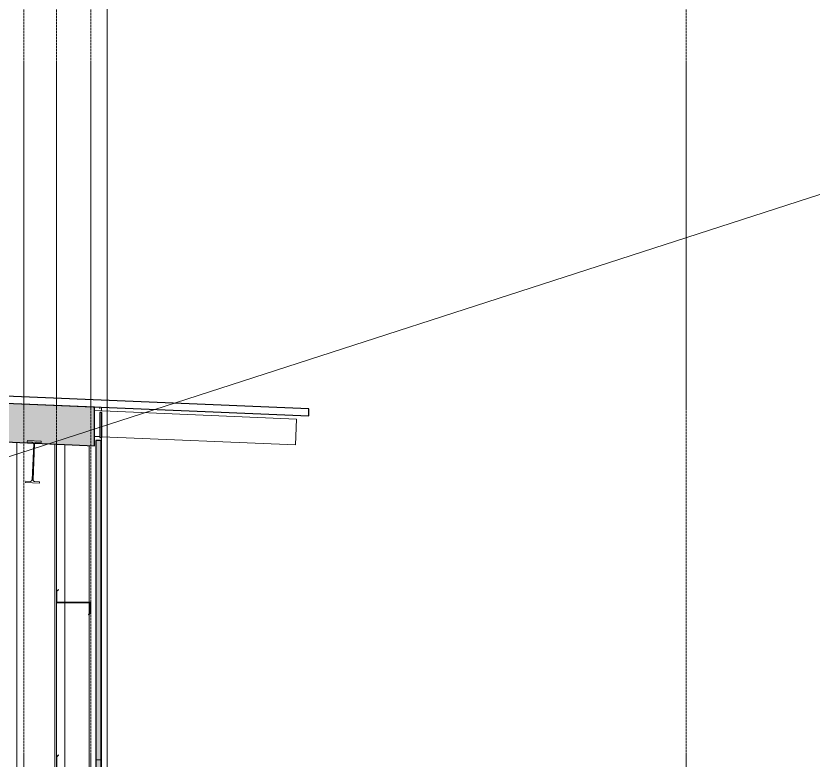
# Model space of a CAD drawing. Header units: inches. Extents: x -23445 to -52, y -314 to 853.
# Drawn here: x -11264.7 to -11032.5, y 243.6 to 460.5 of the extents above; entities that cross this region are included whole.
import ezdxf

# ---------------------------------------------------------------- set-up
doc = ezdxf.new("R2010")
doc.units = ezdxf.units.IN
doc.header["$MEASUREMENT"] = 0
doc.linetypes.add('Grid Line 1_2_', pattern=[0.875, 0.5, -0.125, 0.125, -0.125])
for name, color, linetype, lineweight in [('A-ANNO-IDEN', 131, 'Continuous', 9), ('A-CLNG', 13, 'Continuous', 9), ('A-CLNG-PATT', 13, 'Continuous', 9), ('A-GLAZ-CWMG', 51, 'Continuous', 9), ('A-ROOF', 132, 'Continuous', 9), ('A-WALL', 113, 'Continuous', 9), ('A-WALL-PATT', 111, 'Continuous', 25), ('G-ANNO-SYMB', 111, 'Continuous', 9), ('I-WALL', 2, 'Continuous', 9), ('S-BEAM', 12, 'Continuous', 9), ('S-COLS', 52, 'Continuous', 9), ('S-GRID', 1, 'Continuous', 9)]:
    doc.layers.add(name, color=color, linetype=linetype, lineweight=lineweight)
pattern_1 = [(45, (22063.858, 65.275), (-19.007, 19.007), []), (45, (22063.858, 94.075), (-19.007, 19.007), [])]

# ---------------------------------------------------------------- blocks, each defined once
blk = doc.blocks.new('Rectangular Mullion - Profile_Polycarbonate_Upper and left-1528482-Building Section - North_South looking East _ Lounge')
at = {"layer": 'A-GLAZ-CWMG'}
for p, q in [((22372.68, 345.35), (22372.68, 346.47)), ((22372.68, 241.3), (22372.68, 337.63)), ((22369.06, 335.28), (22369.06, 289.55)), ((22369.06, 289.44), (22369.06, 286.15)), ((22369.06, 286), (22369.06, 241.3)), ((22369.06, 237.31), (22369.06, 196.3)), ((22372.68, 196.3), (22372.68, 237.31)), ((22372.68, 175.12), (22372.68, 176)), ((22369.06, 146.5), (22369.06, 144.87)), ((22372.68, 100.3), (22372.68, 148.4)), ((22369.06, 144.69), (22369.06, 100.3)), ((22369.06, 96.32), (22369.06, 51.55)), ((22372.68, 51.55), (22372.68, 96.32)), ((22369.06, 47.57), (22369.06, 0)), ((22372.68, 0), (22372.68, 47.57))]:
    blk.add_line(p, q, dxfattribs=at)
blk = doc.blocks.new('W-Wide Flange - W12X22-1533120-Building Section - North_South looking East _ Lounge')
at = {"layer": 'S-BEAM', "lineweight": 15}
for p, q in [((22351.1, 336.74), (22351.08, 336.32)), ((22351.08, 336.32), (22352.45, 336.26)), ((22355.13, 336.58), (22351.1, 336.74)), ((22352.94, 335.73), (22352.51, 325.31)), ((22352.77, 325.3), (22353.2, 335.72)), ((22353.74, 336.21), (22355.11, 336.15)), ((22355.11, 336.15), (22355.13, 336.58)), ((22350.61, 324.88), (22350.59, 324.45)), ((22350.59, 324.45), (22354.61, 324.29)), ((22351.98, 324.82), (22350.61, 324.88)), ((22354.63, 324.71), (22353.26, 324.77)), ((22354.61, 324.29), (22354.63, 324.71))]:
    blk.add_line(p, q, dxfattribs=at)
for centre, start, end in [((22352.43, 335.75), 357.6141, 87.6141), ((22353.72, 335.7), 87.6141, 177.6141), ((22352, 325.33), 267.6141, 357.6141), ((22353.28, 325.28), 177.6141, 267.6141)]:
    blk.add_arc(centre, 0.513, start, end, dxfattribs=at)
blk = doc.blocks.new('Girt_Z - 10_D-V104-Building Section - North_South looking East _ Lounge')
at = {"layer": 'S-BEAM'}
h = blk.add_hatch(dxfattribs=at)
h.set_pattern_fill('FP_38', color=256, style=0, pattern_type=2)
h.set_pattern_definition(pattern_1)
h.paths.add_polyline_path([(22368.98, 237.69), (22369.55, 238.17), (22369.55, 241.11), (22369.44, 241.11), (22369.44, 238.22), (22368.91, 237.77)], flags=0)
h.paths.add_polyline_path([(22359.55, 241.19), (22369.37, 241.19), (22369.37, 241.3), (22359.74, 241.3)], flags=0)
h.paths.add_polyline_path([(22359.55, 241.19), (22359.66, 241.37), (22359.66, 244.51), (22360.2, 244.96), (22360.13, 245.04), (22359.55, 244.56), (22359.55, 242.52)], flags=0)
at = {"layer": 'S-BEAM', "lineweight": 15}
for p, q in [((22360.13, 245.04), (22359.55, 244.56)), ((22359.55, 244.56), (22359.55, 241.19)), ((22359.66, 244.51), (22360.2, 244.96)), ((22359.66, 241.37), (22359.66, 244.51)), ((22360.2, 244.96), (22360.13, 245.04)), ((22359.55, 241.19), (22369.37, 241.19)), ((22369.37, 241.3), (22359.74, 241.3)), ((22369.44, 241.11), (22369.44, 238.22)), ((22369.55, 238.17), (22369.55, 241.11)), ((22369.44, 238.22), (22368.91, 237.77)), ((22368.91, 237.77), (22368.98, 237.69)), ((22368.98, 237.69), (22369.55, 238.17))]:
    blk.add_line(p, q, dxfattribs=at)
for centre, radius, start, end in [((22359.74, 241.38), 0.0782, 183.0424, 270), ((22369.37, 241.11), 0.187, 360, 90), ((22369.37, 241.11), 0.0782, 2.1227, 90)]:
    blk.add_arc(centre, radius, start, end, dxfattribs=at)
blk = doc.blocks.new('Girt_Z - 10_D-1241717-Building Section - North_South looking East _ Lounge')
at = {"layer": 'S-BEAM'}
h = blk.add_hatch(dxfattribs=at)
h.set_pattern_fill('FP_38', color=256, style=0, pattern_type=2)
h.set_pattern_definition(pattern_1)
h.paths.add_polyline_path([(22368.98, 285.94), (22369.55, 286.42), (22369.55, 289.36), (22369.44, 289.36), (22369.44, 286.47), (22368.91, 286.02)], flags=0)
h.paths.add_polyline_path([(22359.55, 289.44), (22369.37, 289.44), (22369.37, 289.55), (22359.74, 289.55)], flags=0)
h.paths.add_polyline_path([(22359.55, 289.44), (22359.66, 289.62), (22359.66, 292.76), (22360.2, 293.21), (22360.13, 293.29), (22359.55, 292.81), (22359.55, 291.35)], flags=0)
at = {"layer": 'S-BEAM', "lineweight": 15}
for p, q in [((22360.13, 293.29), (22359.55, 292.81)), ((22359.55, 292.81), (22359.55, 289.44)), ((22359.66, 292.76), (22360.2, 293.21)), ((22359.66, 289.62), (22359.66, 292.76)), ((22360.2, 293.21), (22360.13, 293.29)), ((22359.55, 289.44), (22369.37, 289.44)), ((22369.37, 289.55), (22359.74, 289.55)), ((22369.44, 289.36), (22369.44, 286.47)), ((22369.55, 286.42), (22369.55, 289.36)), ((22369.44, 286.47), (22368.91, 286.02)), ((22368.91, 286.02), (22368.98, 285.94)), ((22368.98, 285.94), (22369.55, 286.42))]:
    blk.add_line(p, q, dxfattribs=at)
for centre, radius, start, end in [((22359.74, 289.63), 0.0782, 183.0424, 270), ((22369.37, 289.36), 0.187, 360, 90), ((22369.37, 289.36), 0.0782, 2.1227, 90)]:
    blk.add_arc(centre, radius, start, end, dxfattribs=at)
blk = doc.blocks.new('Dimension Lumber - 5_5 x 7_5 Glulam-1529169-Building Section - North_South looking East _ Lounge')
at = {"layer": 'S-BEAM'}
for p, q in [((22370.68, 345.44), (22429.52, 342.98)), ((22429.52, 342.98), (22429.21, 335.49)), ((22370.68, 337.93), (22372.18, 337.87)), ((22372.8, 337.84), (22429.21, 335.49))]:
    blk.add_line(p, q, dxfattribs=at)

msp = doc.modelspace()

# ---------------------------------------------------------------- hatches: boundary and pattern name
at = {"layer": 'A-CLNG-PATT'}
h = msp.add_hatch(dxfattribs=at)
h.set_pattern_fill('FP_37', color=256, style=0, pattern_type=2)
h.set_pattern_definition([(161.57, (22064.818, 66.235), (-7.6802237, -0.0009796), [0, -54.643, 6.067, 0]), (18.43, (22062.898, 66.235), (-7.6802237, 0.0009796), [0, -54.643, 6.067, 0]), (108.43, (22064.818, 66.235), (3.8382953, -19.20136532), [18.211, -42.499]), (71.57, (22062.898, 66.235), (3.8382953, 19.20136532), [18.211, -42.499])])
h.paths.add_polyline_path([(-11241.83102, 335.21711), (-11241.83102, 346.47687), (-12477.45602, 397.96125), (-12477.45602, 386.70148), (-11256.40737, 335.82446)], flags=0)
at = {"layer": 'A-WALL-PATT', "lineweight": 9}
h = msp.add_hatch(dxfattribs=at)
h.set_pattern_fill('FP_42', color=256, style=0, pattern_type=2)
h.set_pattern_definition([(90, (22233.678, 0), (-19.685, 1e-15), [])])
h.paths.add_polyline_path([(-11375.20902, 2.244), (-11264.95602, 2.244), (-11264.95602, 47.6976), (-11375.20902, 47.6976)], flags=0)
h.paths.add_polyline_path([(-11252.95602, 2.244), (-11243.45302, 2.244), (-11243.45302, 47.57168), (-11252.95602, 47.57168), (-11252.95602, 37.45175)], flags=0)
h.paths.add_polyline_path([(-11243.45302, 51.55469), (-11243.45302, 96.32031), (-11252.95602, 96.32031), (-11252.95602, 51.55469)], flags=0)
h.paths.add_polyline_path([(-11264.95602, 55.0524), (-11264.95602, 96.3226), (-11375.20902, 96.3226), (-11375.20902, 55.0524), (-11275.77425, 55.0524)], flags=0)
h.paths.add_polyline_path([(-11243.45302, 100.30332), (-11243.45302, 144.6875), (-11252.76855, 144.6875), (-11252.76855, 144.79688), (-11243.45302, 144.8695), (-11243.45302, 146.5), (-11252.84664, 146.5), (-11252.84664, 144.87213), (-11252.95602, 144.79688), (-11252.95602, 100.30332)], flags=0)
h.paths.add_polyline_path([(-11275.77425, 103.6774), (-11264.95602, 103.6774), (-11264.95602, 141.18978), (-11375.20902, 141.18978), (-11375.20902, 103.6774), (-11353.24175, 103.6774)], flags=0)
h.paths.add_polyline_path([(-11353.24175, 148.54459), (-11264.95602, 148.54459), (-11264.95602, 189.43978), (-11375.20902, 189.43978), (-11375.20902, 148.54459)], flags=0)
h.paths.add_polyline_path([(-11252.80443, 196.29688), (-11243.45302, 196.3125), (-11243.45302, 237.31387), (-11252.95602, 237.31387), (-11252.95596, 196.3125), (-11252.38143, 196.79459), (-11252.31112, 196.7108), (-11252.7858, 196.3125)], flags=0)
h.paths.add_polyline_path([(-11275.77425, 196.79459), (-11264.95602, 196.79459), (-11264.95602, 237.68978), (-11375.20902, 237.68978), (-11375.20902, 196.79459), (-11353.24175, 196.79459)], flags=0)
h.paths.add_polyline_path([(-11252.89079, 241.29688), (-11243.45302, 241.29688), (-11243.53055, 285.93978), (-11243.60086, 286.02357), (-11243.45302, 286.14762), (-11243.45302, 289.4375), (-11252.95602, 289.36224), (-11252.95602, 244.5625), (-11252.38148, 245.04459), (-11252.31118, 244.9608), (-11252.84664, 244.5115), (-11252.84664, 241.3709)], flags=0)
h.paths.add_polyline_path([(-11264.95602, 245.04459), (-11264.95602, 285.93978), (-11375.20902, 285.93978), (-11375.20902, 245.04459), (-11275.77425, 245.04459)], flags=0)
h.paths.add_polyline_path([(-11252.95602, 289.4375), (-11252.76857, 289.54688), (-11243.45302, 289.54688), (-11243.45302, 335.28469), (-11252.95602, 335.68065), (-11252.95602, 292.8125), (-11252.38148, 293.29459), (-11252.31118, 293.2108), (-11252.84664, 292.7615), (-11252.89079, 289.54688)], flags=0)
h.paths.add_polyline_path([(-11353.24175, 293.29459), (-11264.95602, 293.29459), (-11264.95602, 336.18065), (-11375.20902, 340.77453), (-11375.20902, 293.29459)], flags=0)
h.paths.add_polyline_path([(-11240.94919, 345.39944), (-11240.33002, 345.99335), (-11240.33002, 346.43023), (-11241.83102, 346.47199), (-11241.83102, 345.43619)], flags=0)
at = {"layer": 'A-WALL-PATT', "lineweight": 9, "transparency": 33554649}
msp.add_hatch(color=256, dxfattribs=at).paths.add_polyline_path([(-11241.47729, 191.33984), (-11239.90249, 191.33984), (-11239.90249, 336.77876), (-11241.47729, 336.77876), (-11241.47729, 193.69575)], flags=0)

# ---------------------------------------------------------------- linework, layer by layer
at = {"layer": 'A-ANNO-IDEN', "color": 153}
msp.add_line((-11317.45952, 315.65695), (-10686.57512, 519.69257), dxfattribs=at)
at = {"layer": 'A-CLNG', "lineweight": 25}
for p, q in [((-11241.83102, 346.47687), (-12477.45602, 397.96125)), ((-12225.95602, 376.22232), (-11241.83102, 335.21711)), ((-11241.83102, 335.21711), (-11241.83102, 346.47687))]:
    msp.add_line(p, q, dxfattribs=at)
at = {"layer": 'A-ROOF', "lineweight": 25}
for p, q in [((-11179.41357, 345.95634), (-12492.05584, 400.64976)), ((-12492.05584, 398.64803), (-11179.41357, 343.9546)), ((-11179.41357, 343.9546), (-11179.41357, 345.95634))]:
    msp.add_line(p, q, dxfattribs=at)
at = {"layer": 'A-WALL'}
for p, q in [((-11240.33002, 346.43023), (-11378.76852, 352.1985)), ((-11240.33002, 345.99335), (-11240.33002, 346.43023)), ((-11239.90249, 243.61119), (-11241.47729, 243.61119))]:
    msp.add_line(p, q, dxfattribs=at)
at = {"layer": 'A-WALL', "lineweight": 25}
for p, q in [((-11241.47729, 336.77876), (-11241.47729, 191.33984)), ((-11239.90249, 336.77876), (-11241.47729, 336.77876)), ((-11239.90249, 191.33984), (-11239.90249, 336.77876))]:
    msp.add_line(p, q, dxfattribs=at)
at = {"layer": 'G-ANNO-SYMB'}
msp.add_line((-11238.15186, 545.15708), (-11238.15186, -79.66081), dxfattribs=at)
at = {"layer": 'I-WALL', "lineweight": 25}
for p, q in [((-11240.33002, 344.875), (-11240.33002, 337.625)), ((-11239.70502, 344.875), (-11240.33002, 344.875)), ((-11239.70502, 337.625), (-11239.70502, 344.875)), ((-11240.33002, 337.625), (-11239.70502, 337.625))]:
    msp.add_line(p, q, dxfattribs=at)
at = {"layer": 'S-COLS'}
for p, q in [((-11264.52242, 336.16258), (-11264.52242, 0)), ((-11253.38961, 194.5), (-11253.38961, 335.69872)), ((-11252.95602, 335.68065), (-11252.95602, 292.8125)), ((-11252.95602, 289.4375), (-11252.95602, 244.5625))]:
    msp.add_line(p, q, dxfattribs=at)
at = {"layer": 'S-GRID', "linetype": 'Grid Line 1_2_'}
for p, q in [((-11262.45602, -273.16081), (-11262.45602, 738.65708)), ((-11252.95602, -273.16081), (-11252.95602, 738.65708)), ((-11252.95602, -273.16081), (-11252.95602, 738.65708)), ((-11242.95602, -273.16081), (-11242.95602, 738.65708)), ((-11069.45602, -273.16081), (-11069.45602, 738.65708)), ((-11069.45602, -273.16081), (-11069.45602, 738.65708))]:
    msp.add_line(p, q, dxfattribs=at)

# ---------------------------------------------------------------- block references
at = {"layer": 'A-GLAZ-CWMG'}
msp.add_blockref('Rectangular Mullion - Profile_Polycarbonate_Upper and left-1528482-Building Section - North_South looking East _ Lounge', (-33612.50883, 0), dxfattribs=at)
at = {"layer": 'S-BEAM'}
for name in ['Dimension Lumber - 5_5 x 7_5 Glulam-1529169-Building Section - North_South looking East _ Lounge', 'W-Wide Flange - W12X22-1533120-Building Section - North_South looking East _ Lounge', 'Girt_Z - 10_D-1241717-Building Section - North_South looking East _ Lounge', 'Girt_Z - 10_D-V104-Building Section - North_South looking East _ Lounge']:
    msp.add_blockref(name, (-33612.50883, 0), dxfattribs=at)

doc.saveas('drawing.dxf')
